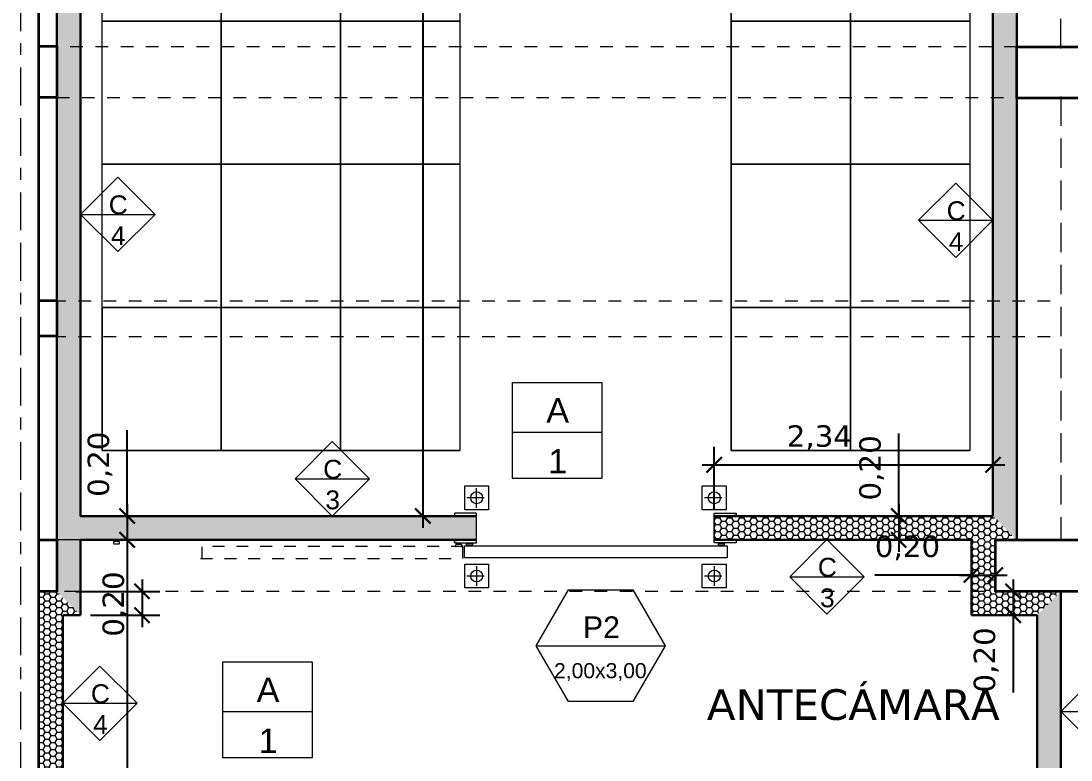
# Model space of a CAD drawing. Header units: metres. Extents: x -16.9 to 45.1, y -12.2 to 64.8.
# Drawn here: x -8.3 to 0.5, y 21.07 to 27.27 of the extents above; entities that cross this region are included whole.
import ezdxf

# ---------------------------------------------------------------- set-up
doc = ezdxf.new("R2010")
doc.units = ezdxf.units.M
doc.header["$LTSCALE"] = 0.508
doc.header["$PDMODE"] = 1
doc.header["$PDSIZE"] = -2
for name, pattern in [('STYLE_01', [0.41664, 0.20828, -0.20836]), ('STYLE_02', [0.694425, 0.48607, -0.208355]), ('STYLE_07', [1.875, 0.625, -0.20828, 0.625, -0.20836, 0.06943, -0.13893]), ('STYLE_11', [0.073819, 0.049213, -0.024606])]:
    doc.linetypes.add(name, pattern=pattern)
doc.layers.get('0').update_dxf_attribs({"lineweight": 18})
for name, color, linetype, lineweight in [('CARPINTERIA', 7, 'Continuous', 13), ('columnas HA', 7, 'Continuous', 35), ('Dimension', 7, 'Continuous', 5), ('ESTANTERIA', 7, 'Continuous', 18), ('Muro cont', 7, 'Continuous', 5), ('Muros', 7, 'Continuous', 35), ('None', 7, 'Continuous', 5), ('panel nuevo', 7, 'Continuous', 30), ('riel', 7, 'Continuous', 20), ('TEXTO', 7, 'Continuous', 18), ('TEXTOTERMINACIONES', 7, 'Continuous', 20)]:
    doc.layers.add(name, color=color, linetype=linetype, lineweight=lineweight)
doc.styles.add('Arial', font='arial.ttf')
doc.styles.add('Verdana', font='verdana.ttf')
doc.dimstyles.new('personal', dxfattribs={"dimtxt": 0.227376, "dimasz": 0.179989, "dimexe": 0.15, "dimexo": 0.159, "dimgap": 0.001, "dimtad": 1, "dimzin": 3, "dimtxsty": 'Arial', "dimblk": 'VW_SLASH', "dimcen": 0, "dimdle": 0.001, "dimazin": 0, "dimtfac": 0.8, "dimtix": 1, "dimtmove": 0, "dimatfit": 0, "dimldrblk": 'VW_CONCAVEFILLED', "dimfxl": 0, "dimfrac": 2, "dimtolj": 1, "dimtzin": 3, "dimarcsym": 0})
pattern_1 = [(0, (0.94279, 11.969912), (0.050229492, 0.029000004), [0.03348633, -0.06697266]), (120, (0.94279, 11.969912), (-0.050229486, 0.029000014), [0.03348633, -0.06697266]), (60, (0.976275, 12.027912), (6e-09, 0.058000018), [0.03348633, -0.06697266])]

# ---------------------------------------------------------------- blocks, each defined once
blk = doc.blocks.new('Group-17')
at = {"layer": 'TEXTOTERMINACIONES', "color": 0}
blk.add_lwpolyline([(-3.9791, 22.0327), (-3.7091, 22.5003), (-3.1691, 22.5003), (-2.8991, 22.0327), (-3.1691, 21.565), (-3.7091, 21.565)], close=True, dxfattribs=at)
blk = doc.blocks.new('Group-18')
at = {"layer": 'ESTANTERIA', "color": 0, "linetype": 'Continuous'}
for p, q in [((-6.6203, 28.47), (-6.6203, 27.27)), ((-5.6203, 28.47), (-5.6203, 27.27)), ((-2.3449, 28.47), (-2.3449, 27.27)), ((-1.3449, 28.47), (-1.3449, 27.27)), ((-7.6203, 27.27), (-6.6203, 27.27)), ((-6.6203, 27.27), (-6.6203, 26.07)), ((-6.6203, 27.27), (-5.6203, 27.27)), ((-5.6203, 27.27), (-5.6203, 26.07)), ((-5.6203, 27.27), (-4.6203, 27.27)), ((-2.3449, 27.27), (-2.3449, 26.07)), ((-2.3449, 27.27), (-1.3449, 27.27)), ((-1.3449, 27.27), (-1.3449, 26.07)), ((-1.3449, 27.27), (-0.3449, 27.27)), ((-7.6203, 26.07), (-6.6203, 26.07)), ((-6.6203, 26.07), (-6.6203, 24.87)), ((-6.6203, 26.07), (-5.6203, 26.07)), ((-5.6203, 26.07), (-5.6203, 24.87)), ((-5.6203, 26.07), (-4.6203, 26.07)), ((-2.3449, 26.07), (-2.3449, 24.87)), ((-2.3449, 26.07), (-1.3449, 26.07)), ((-1.3449, 26.07), (-1.3449, 24.87)), ((-1.3449, 26.07), (-0.3449, 26.07)), ((-7.6203, 24.87), (-7.6203, 23.67)), ((-7.6203, 24.87), (-6.6203, 24.87)), ((-6.6203, 24.87), (-6.6203, 23.67)), ((-6.6203, 24.87), (-5.6203, 24.87)), ((-5.6203, 24.87), (-5.6203, 23.67)), ((-5.6203, 24.87), (-4.6203, 24.87)), ((-2.3449, 24.87), (-2.3449, 23.67)), ((-2.3449, 24.87), (-1.3449, 24.87)), ((-1.3449, 24.87), (-1.3449, 23.67)), ((-1.3449, 24.87), (-0.3449, 24.87)), ((-7.6203, 23.67), (-6.6203, 23.67)), ((-6.6203, 23.67), (-5.6203, 23.67)), ((-5.6203, 23.67), (-4.6203, 23.67)), ((-2.3449, 23.67), (-1.3449, 23.67)), ((-1.3449, 23.67), (-0.3449, 23.67))]:
    blk.add_line(p, q, dxfattribs=at)
for points in [[(-6.6203, 27.27), (-7.6203, 27.27), (-7.6203, 28.47), (-6.6203, 28.47)], [(-5.6203, 27.27), (-6.6203, 27.27), (-6.6203, 28.47), (-5.6203, 28.47)], [(-4.6203, 27.27), (-5.6203, 27.27), (-5.6203, 28.47), (-4.6203, 28.47)], [(-1.3449, 27.27), (-2.3449, 27.27), (-2.3449, 28.47), (-1.3449, 28.47)], [(-0.3449, 27.27), (-1.3449, 27.27), (-1.3449, 28.47), (-0.3449, 28.47)], [(-6.6203, 26.07), (-7.6203, 26.07), (-7.6203, 27.27), (-6.6203, 27.27)], [(-5.6203, 26.07), (-6.6203, 26.07), (-6.6203, 27.27), (-5.6203, 27.27)], [(-4.6203, 26.07), (-5.6203, 26.07), (-5.6203, 27.27), (-4.6203, 27.27)], [(-1.3449, 26.07), (-2.3449, 26.07), (-2.3449, 27.27), (-1.3449, 27.27)], [(-0.3449, 26.07), (-1.3449, 26.07), (-1.3449, 27.27), (-0.3449, 27.27)], [(-6.6203, 24.87), (-7.6203, 24.87), (-7.6203, 26.07), (-6.6203, 26.07)], [(-5.6203, 24.87), (-6.6203, 24.87), (-6.6203, 26.07), (-5.6203, 26.07)], [(-4.6203, 24.87), (-5.6203, 24.87), (-5.6203, 26.07), (-4.6203, 26.07)], [(-1.3449, 24.87), (-2.3449, 24.87), (-2.3449, 26.07), (-1.3449, 26.07)], [(-0.3449, 24.87), (-1.3449, 24.87), (-1.3449, 26.07), (-0.3449, 26.07)], [(-6.6203, 23.67), (-7.6203, 23.67), (-7.6203, 24.87), (-6.6203, 24.87)], [(-5.6203, 23.67), (-6.6203, 23.67), (-6.6203, 24.87), (-5.6203, 24.87)], [(-4.6203, 23.67), (-5.6203, 23.67), (-5.6203, 24.87), (-4.6203, 24.87)], [(-1.3449, 23.67), (-2.3449, 23.67), (-2.3449, 24.87), (-1.3449, 24.87)], [(-0.3449, 23.67), (-1.3449, 23.67), (-1.3449, 24.87), (-0.3449, 24.87)]]:
    blk.add_lwpolyline(points, close=True, dxfattribs=at)
blk = doc.blocks.new('*D188')
at = {"layer": 'Defpoints', "color": 0, "lineweight": 0, "transparency": 16777216}
for p in [(-7.41, 23.12), (-7.12, 23.12), (-7.24, 22.92)]:
    blk.add_point(p, dxfattribs=at)
at = {"layer": 'Dimension', "color": 0, "lineweight": -2, "transparency": 16777216}
for p, q in [((-7.41, 23.12), (-7.41, 23.8412)), ((-7.41, 23.22), (-7.41, 23.12)), ((-7.279, 23.12), (-7.56, 23.12)), ((-7.41, 23.12), (-7.41, 22.92)), ((-7.399, 22.92), (-7.56, 22.92)), ((-7.41, 22.92), (-7.41, 22.82))]:
    blk.add_line(p, q, dxfattribs=at)
at = {"layer": 'panel nuevo', "color": 0, "transparency": 16777216}
for points in [[(-7.4736, 23.1836), (-7.3464, 23.0564)], [(-7.3464, 22.8564), (-7.4736, 22.9836)]]:
    blk.add_lwpolyline(points, dxfattribs=at)
at = {"layer": 'Dimension', "color": 0, "transparency": 16777216, "insert": (-7.7413, 23.2804), "char_height": 0.17942, "attachment_point": 1, "rotation": 90, "line_spacing_factor": 1.003239, "style": 'Verdana'}
blk.add_mtext('0,20', dxfattribs=at)
blk = doc.blocks.new('VW_CONCAVEFILLED')
at = {"linetype": 'ByBlock', "lineweight": 0}
blk.add_hatch(color=0, dxfattribs=at).paths.add_polyline_path([(-1.111, 0.298), (-1.079, 0.28), (-1.046, 0.263), (-1.013, 0.247), (-0.98, 0.231), (-0.947, 0.216), (-0.914, 0.201), (-0.88, 0.187), (-0.847, 0.173), (-0.813, 0.16), (-0.779, 0.147), (-0.745, 0.135), (-0.711, 0.123), (-0.677, 0.112), (-0.643, 0.101), (-0.608, 0.091), (-0.574, 0.082), (-0.539, 0.073), (-0.504, 0.064), (-0.469, 0.056), (-0.434, 0.049), (-0.398, 0.042), (-0.363, 0.035), (-0.327, 0.029), (-0.291, 0.024), (-0.255, 0.019), (-0.219, 0.015), (-0.183, 0.011), (-0.147, 0.008), (-0.11, 0.005), (-0.074, 0.003), (-0.037, 0.001), (0, 0), (-0.037, -0.001), (-0.074, -0.003), (-0.11, -0.005), (-0.147, -0.008), (-0.183, -0.011), (-0.219, -0.015), (-0.255, -0.019), (-0.291, -0.024), (-0.327, -0.029), (-0.363, -0.035), (-0.398, -0.042), (-0.434, -0.049), (-0.469, -0.056), (-0.504, -0.064), (-0.539, -0.073), (-0.574, -0.082), (-0.608, -0.091), (-0.643, -0.101), (-0.677, -0.112), (-0.711, -0.123), (-0.745, -0.135), (-0.779, -0.147), (-0.813, -0.16), (-0.847, -0.173), (-0.88, -0.187), (-0.914, -0.201), (-0.947, -0.216), (-0.98, -0.231), (-1.013, -0.247), (-1.046, -0.263), (-1.079, -0.28), (-1.111, -0.298), (-1.097, -0.282), (-1.085, -0.267), (-1.072, -0.25), (-1.061, -0.233), (-1.051, -0.215), (-1.041, -0.197), (-1.032, -0.179), (-1.024, -0.16), (-1.017, -0.141), (-1.011, -0.121), (-1.006, -0.101), (-1.001, -0.081), (-0.998, -0.061), (-0.996, -0.041), (-0.994, -0.02), (-0.994, 0), (-0.994, 0.02), (-0.996, 0.041), (-0.998, 0.061), (-1.001, 0.081), (-1.006, 0.101), (-1.011, 0.121), (-1.017, 0.141), (-1.024, 0.16), (-1.032, 0.179), (-1.041, 0.197), (-1.051, 0.215), (-1.061, 0.233), (-1.072, 0.25), (-1.085, 0.267), (-1.097, 0.282)])
at = {"layer": 'panel nuevo', "color": 0}
blk.add_lwpolyline([(-1.111, 0.298), (-1.079, 0.28), (-1.046, 0.263), (-1.013, 0.247), (-0.98, 0.231), (-0.947, 0.216), (-0.914, 0.201), (-0.88, 0.187), (-0.847, 0.173), (-0.813, 0.16), (-0.779, 0.147), (-0.745, 0.135), (-0.711, 0.123), (-0.677, 0.112), (-0.643, 0.101), (-0.608, 0.091), (-0.574, 0.082), (-0.539, 0.073), (-0.504, 0.064), (-0.469, 0.056), (-0.434, 0.049), (-0.398, 0.042), (-0.363, 0.035), (-0.327, 0.029), (-0.291, 0.024), (-0.255, 0.019), (-0.219, 0.015), (-0.183, 0.011), (-0.147, 0.008), (-0.11, 0.005), (-0.074, 0.003), (-0.037, 0.001), (0, 0), (-0.037, -0.001), (-0.074, -0.003), (-0.11, -0.005), (-0.147, -0.008), (-0.183, -0.011), (-0.219, -0.015), (-0.255, -0.019), (-0.291, -0.024), (-0.327, -0.029), (-0.363, -0.035), (-0.398, -0.042), (-0.434, -0.049), (-0.469, -0.056), (-0.504, -0.064), (-0.539, -0.073), (-0.574, -0.082), (-0.608, -0.091), (-0.643, -0.101), (-0.677, -0.112), (-0.711, -0.123), (-0.745, -0.135), (-0.779, -0.147), (-0.813, -0.16), (-0.847, -0.173), (-0.88, -0.187), (-0.914, -0.201), (-0.947, -0.216), (-0.98, -0.231), (-1.013, -0.247), (-1.046, -0.263), (-1.079, -0.28), (-1.111, -0.298), (-1.097, -0.282), (-1.085, -0.267), (-1.072, -0.25), (-1.061, -0.233), (-1.051, -0.215), (-1.041, -0.197), (-1.032, -0.179), (-1.024, -0.16), (-1.017, -0.141), (-1.011, -0.121), (-1.006, -0.101), (-1.001, -0.081), (-0.998, -0.061), (-0.996, -0.041), (-0.994, -0.02), (-0.994, 0), (-0.994, 0.02), (-0.996, 0.041), (-0.998, 0.061), (-1.001, 0.081), (-1.006, 0.101), (-1.011, 0.121), (-1.017, 0.141), (-1.024, 0.16), (-1.032, 0.179), (-1.041, 0.197), (-1.051, 0.215), (-1.061, 0.233), (-1.072, 0.25), (-1.085, 0.267), (-1.097, 0.282)], close=True, dxfattribs=at)
blk = doc.blocks.new('VW_SLASH')
at = {"color": 0, "linetype": 'ByBlock', "lineweight": -2}
blk.add_line((0, 0), (-1, 0), dxfattribs=at)
at = {"layer": 'panel nuevo', "color": 0}
blk.add_lwpolyline([(0.354, 0.354), (-0.354, -0.354)], dxfattribs=at)
blk = doc.blocks.new('*D189')
at = {"layer": 'Defpoints', "color": 0, "lineweight": 0, "transparency": 16777216}
for p in [(-7.41, 22.92), (-7.24, 22.92), (-7.2, 18.97)]:
    blk.add_point(p, dxfattribs=at)
at = {"layer": 'Dimension', "color": 0, "lineweight": -2, "transparency": 16777216}
for p, q in [((-7.41, 23.02), (-7.41, 22.92)), ((-7.399, 22.92), (-7.56, 22.92)), ((-7.41, 22.92), (-7.41, 18.97)), ((-7.359, 18.97), (-7.56, 18.97)), ((-7.41, 18.97), (-7.41, 18.87))]:
    blk.add_line(p, q, dxfattribs=at)
at = {"layer": 'panel nuevo', "color": 0, "transparency": 16777216}
for points in [[(-7.4736, 22.9836), (-7.3464, 22.8564)], [(-7.3464, 18.9064), (-7.4736, 19.0336)]]:
    blk.add_lwpolyline(points, dxfattribs=at)
at = {"layer": 'Dimension', "color": 0, "transparency": 16777216, "insert": (-7.7413, 20.3842), "char_height": 0.17942, "attachment_point": 1, "rotation": 90, "line_spacing_factor": 1.003239, "style": 'Verdana'}
blk.add_mtext('3,95', dxfattribs=at)
blk = doc.blocks.new('*D199')
at = {"layer": 'Defpoints', "color": 0, "lineweight": 0, "transparency": 16777216}
for p in [(-5.08, 43.41), (-4.93, 43.41), (-5.08, 23.12)]:
    blk.add_point(p, dxfattribs=at)
at = {"layer": 'Dimension', "color": 0, "lineweight": -2, "transparency": 16777216}
for p, q in [((-4.93, 43.51), (-4.93, 43.41)), ((-4.93, 43.41), (-4.93, 23.12)), ((-4.921, 43.41), (-4.78, 43.41)), ((-4.93, 23.12), (-4.93, 23.02)), ((-4.921, 23.12), (-4.78, 23.12))]:
    blk.add_line(p, q, dxfattribs=at)
at = {"layer": 'panel nuevo', "color": 0, "transparency": 16777216}
for points in [[(-4.9936, 43.4736), (-4.8664, 43.3464)], [(-4.8664, 23.0564), (-4.9936, 23.1836)]]:
    blk.add_lwpolyline(points, dxfattribs=at)
at = {"layer": 'Dimension', "color": 0, "transparency": 16777216, "insert": (-5.2613, 32.6501), "char_height": 0.17942, "attachment_point": 1, "rotation": 90, "line_spacing_factor": 1.003239, "style": 'Verdana'}
blk.add_mtext('20,29', dxfattribs=at)
blk = doc.blocks.new('*D225')
at = {"layer": 'Defpoints', "color": 0, "lineweight": 0, "transparency": 16777216}
for p in [(0.0075, 22.4884), (0.02, 22.4884), (0.045, 22.2884)]:
    blk.add_point(p, dxfattribs=at)
at = {"layer": 'Dimension', "color": 0, "lineweight": -2, "transparency": 16777216}
for p, q in [((0.02, 22.5884), (0.02, 22.4884)), ((0.02, 22.4884), (0.02, 22.2884)), ((0.1665, 22.4884), (0.17, 22.4884)), ((-0.114, 22.2884), (-0.13, 22.2884)), ((0.02, 22.2884), (0.02, 22.1884)), ((0.02, 22.2884), (0.02, 21.6392))]:
    blk.add_line(p, q, dxfattribs=at)
at = {"layer": 'panel nuevo', "color": 0, "transparency": 16777216}
for points in [[(-0.0436, 22.5521), (0.0836, 22.4248)], [(0.0836, 22.2248), (-0.0436, 22.3521)]]:
    blk.add_lwpolyline(points, dxfattribs=at)
at = {"layer": 'Dimension', "color": 0, "transparency": 16777216, "insert": (-0.3113, 21.6392), "char_height": 0.17942, "attachment_point": 1, "rotation": 90, "line_spacing_factor": 1.003239, "style": 'Verdana'}
blk.add_mtext('0,20', dxfattribs=at)
blk = doc.blocks.new('*D226')
at = {"layer": 'Defpoints', "color": 0, "lineweight": 0, "transparency": 16777216}
for p in [(-0.94, 23.12), (-0.82, 23.12), (-0.8048, 22.92)]:
    blk.add_point(p, dxfattribs=at)
at = {"layer": 'Dimension', "color": 0, "lineweight": -2, "transparency": 16777216}
for p, q in [((-0.94, 23.12), (-0.94, 23.8108)), ((-0.94, 23.22), (-0.94, 23.12)), ((-0.979, 23.12), (-1.09, 23.12)), ((-0.94, 23.12), (-0.94, 22.92)), ((-0.9638, 22.92), (-1.09, 22.92)), ((-0.94, 22.92), (-0.94, 22.82))]:
    blk.add_line(p, q, dxfattribs=at)
at = {"layer": 'panel nuevo', "color": 0, "transparency": 16777216}
for points in [[(-1.0036, 23.1836), (-0.8764, 23.0564)], [(-0.8764, 22.8564), (-1.0036, 22.9836)]]:
    blk.add_lwpolyline(points, dxfattribs=at)
at = {"layer": 'Dimension', "color": 0, "transparency": 16777216, "insert": (-1.2713, 23.25), "char_height": 0.17942, "attachment_point": 1, "rotation": 90, "line_spacing_factor": 1.003239, "style": 'Verdana'}
blk.add_mtext('0,20', dxfattribs=at)
blk = doc.blocks.new('*D227')
at = {"layer": 'Defpoints', "color": 0, "lineweight": 0, "transparency": 16777216}
for p in [(-0.33, 22.625), (-0.33, 22.6042), (-0.13, 22.62)]:
    blk.add_point(p, dxfattribs=at)
at = {"layer": 'Dimension', "color": 0, "lineweight": -2, "transparency": 16777216}
for p, q in [((-0.33, 22.7632), (-0.33, 22.775)), ((-0.13, 22.779), (-0.13, 22.775)), ((-0.33, 22.625), (-1.1408, 22.625)), ((-0.43, 22.625), (-0.33, 22.625)), ((-0.33, 22.625), (-0.13, 22.625)), ((-0.13, 22.625), (-0.03, 22.625))]:
    blk.add_line(p, q, dxfattribs=at)
at = {"layer": 'panel nuevo', "color": 0, "transparency": 16777216}
for points in [[(-0.3936, 22.5614), (-0.2664, 22.6886)], [(-0.0664, 22.6886), (-0.1936, 22.5614)]]:
    blk.add_lwpolyline(points, dxfattribs=at)
at = {"layer": 'Dimension', "color": 0, "transparency": 16777216, "insert": (-1.1408, 22.9563), "char_height": 0.17942, "attachment_point": 1, "line_spacing_factor": 1.003239, "style": 'Verdana'}
blk.add_mtext('0,20', dxfattribs=at)
blk = doc.blocks.new('*D228')
at = {"layer": 'Defpoints', "color": 0, "lineweight": 0, "transparency": 16777216}
for p in [(-8, 22.4884), (-7.285, 22.4884), (-7.8752, 22.2884)]:
    blk.add_point(p, dxfattribs=at)
at = {"layer": 'Dimension', "color": 0, "lineweight": -2, "transparency": 16777216}
for p, q in [((-7.285, 22.5884), (-7.285, 22.4884)), ((-7.841, 22.4884), (-7.135, 22.4884)), ((-7.285, 22.4884), (-7.285, 22.2884)), ((-7.7162, 22.2884), (-7.135, 22.2884)), ((-7.285, 22.2884), (-7.285, 22.1884))]:
    blk.add_line(p, q, dxfattribs=at)
at = {"layer": 'panel nuevo', "color": 0, "transparency": 16777216}
for points in [[(-7.3486, 22.5521), (-7.2214, 22.4248)], [(-7.2214, 22.2248), (-7.3486, 22.3521)]]:
    blk.add_lwpolyline(points, dxfattribs=at)
at = {"layer": 'Dimension', "color": 0, "transparency": 16777216, "insert": (-7.6163, 22.108), "char_height": 0.17942, "attachment_point": 1, "rotation": 90, "line_spacing_factor": 1.003239, "style": 'Verdana'}
blk.add_mtext('0,20', dxfattribs=at)
blk = doc.blocks.new('Group-45')
at = {"color": 0, "linetype": 'STYLE_11', "lineweight": 18}
for p, q in [((-7.5246, 22.9014), (-7.5246, 22.8925)), ((-7.4796, 22.9065), (-7.5196, 22.9064)), ((-7.4746, 22.8926), (-7.4746, 22.9015)), ((-7.5196, 22.8875), (-7.4796, 22.8876)), ((-4.5944, 22.8638), (-6.7944, 22.8638)), ((-6.7845, 22.8625), (-6.7844, 22.7625)), ((-4.6547, 22.8688), (-4.6547, 22.8777)), ((-4.6497, 22.8827), (-4.6097, 22.8827)), ((-4.6097, 22.8638), (-4.6497, 22.8638)), ((-4.6047, 22.8777), (-4.6047, 22.8688)), ((-4.5943, 22.7638), (-4.5944, 22.8638)), ((-6.7943, 22.7638), (-4.5943, 22.7638))]:
    blk.add_line(p, q, dxfattribs=at)
for centre, start, end in [((-7.5196, 22.9014), 90.04993, 180.04993), ((-7.5196, 22.8925), 180.04993, 270.04993), ((-7.4796, 22.9015), 0.04993, 90.04993), ((-7.4796, 22.8926), 270.04993, 0.04993), ((-4.6497, 22.8777), 90.04993, 180.04993), ((-4.6497, 22.8688), 180.04993, 270.04993), ((-4.6097, 22.8777), 0.04993, 90.04993), ((-4.6097, 22.8688), 270.04993, 0.04993)]:
    blk.add_arc(centre, 0.005, start, end, dxfattribs=at)
at = {"layer": 'CARPINTERIA', "color": 0, "linetype": 'Continuous'}
for p, q in [((-4.6651, 23.1392), (-4.6651, 23.1292)), ((-2.3022, 23.1392), (-2.3023, 23.1292)), ((-4.6651, 22.8994), (-4.6651, 22.9094))]:
    blk.add_line(p, q, dxfattribs=at)
at = {"layer": 'CARPINTERIA', "color": 0}
for p, q in [((-4.66, 23.1242), (-4.645, 23.1242)), ((-2.3073, 23.1242), (-2.3223, 23.1242)), ((-4.66, 22.9144), (-4.645, 22.9144)), ((-2.3223, 22.9242), (-2.3073, 22.9242)), ((-2.3023, 22.9192), (-2.3024, 22.8992))]:
    blk.add_line(p, q, dxfattribs=at)
at = {"layer": 'CARPINTERIA', "color": 0, "flags": 128}
for points in [[(-4.6599, 23.1442), (-4.6601, 23.1442), (-4.6602, 23.1442), (-4.6603, 23.1442), (-4.6604, 23.1442), (-4.6606, 23.1442), (-4.6607, 23.1442), (-4.6608, 23.1441), (-4.6609, 23.1441), (-4.661, 23.144), (-4.6612, 23.144), (-4.6613, 23.1439), (-4.6614, 23.1439), (-4.6615, 23.1438), (-4.6616, 23.1438), (-4.6617, 23.1437), (-4.6619, 23.1436), (-4.662, 23.1435), (-4.6621, 23.1434), (-4.6622, 23.1434), (-4.6623, 23.1433), (-4.6624, 23.1432), (-4.6625, 23.1431), (-4.6626, 23.143), (-4.6627, 23.1428), (-4.6628, 23.1427), (-4.6629, 23.1426), (-4.663, 23.1425), (-4.6631, 23.1424), (-4.6632, 23.1422), (-4.6633, 23.1421), (-4.6634, 23.1419), (-4.6635, 23.1418), (-4.6636, 23.1417), (-4.6636, 23.1415), (-4.6637, 23.1414), (-4.6638, 23.1412), (-4.6639, 23.141), (-4.664, 23.1409), (-4.664, 23.1407), (-4.6641, 23.1405), (-4.6642, 23.1404), (-4.6642, 23.1402), (-4.6643, 23.14), (-4.6643, 23.1398), (-4.6644, 23.1397), (-4.6645, 23.1395), (-4.6645, 23.1393), (-4.6646, 23.1391), (-4.6646, 23.1389), (-4.6646, 23.1387), (-4.6647, 23.1385), (-4.6647, 23.1383), (-4.6648, 23.1381), (-4.6648, 23.1379), (-4.6648, 23.1377), (-4.6648, 23.1375), (-4.6649, 23.1373), (-4.6649, 23.1371), (-4.6649, 23.1369), (-4.6649, 23.1367), (-4.6649, 23.1365), (-4.6649, 23.1363), (-4.6649, 23.1361), (-4.6649, 23.1359)], [(-4.6649, 22.9026), (-4.6649, 22.9024), (-4.6649, 22.9022), (-4.6649, 22.902), (-4.6649, 22.9018), (-4.6649, 22.9016), (-4.6649, 22.9014), (-4.6649, 22.9011), (-4.6648, 22.9009), (-4.6648, 22.9007), (-4.6648, 22.9005), (-4.6648, 22.9004), (-4.6647, 22.9002), (-4.6647, 22.9), (-4.6646, 22.8998), (-4.6646, 22.8996), (-4.6646, 22.8994), (-4.6645, 22.8992), (-4.6645, 22.899), (-4.6644, 22.8988), (-4.6643, 22.8986), (-4.6643, 22.8985), (-4.6642, 22.8983), (-4.6642, 22.8981), (-4.6641, 22.8979), (-4.664, 22.8978), (-4.664, 22.8976), (-4.6639, 22.8974), (-4.6638, 22.8973), (-4.6637, 22.8971), (-4.6636, 22.897), (-4.6636, 22.8968), (-4.6635, 22.8967), (-4.6634, 22.8965), (-4.6633, 22.8964), (-4.6632, 22.8963), (-4.6631, 22.8961), (-4.663, 22.896), (-4.6629, 22.8959), (-4.6628, 22.8958), (-4.6627, 22.8956), (-4.6626, 22.8955), (-4.6625, 22.8954), (-4.6624, 22.8953), (-4.6623, 22.8952), (-4.6622, 22.8951), (-4.6621, 22.895), (-4.662, 22.895), (-4.6619, 22.8949), (-4.6617, 22.8948), (-4.6616, 22.8947), (-4.6615, 22.8947), (-4.6614, 22.8946), (-4.6613, 22.8945), (-4.6612, 22.8945), (-4.661, 22.8944), (-4.6609, 22.8944), (-4.6608, 22.8944), (-4.6607, 22.8943), (-4.6606, 22.8943), (-4.6604, 22.8943), (-4.6603, 22.8943), (-4.6602, 22.8943), (-4.6601, 22.8942), (-4.6599, 22.8942), (-4.485, 22.8942), (-4.4849, 22.8942), (-4.4848, 22.8943), (-4.4846, 22.8943), (-4.4845, 22.8943), (-4.4844, 22.8943), (-4.4843, 22.8943), (-4.4841, 22.8944), (-4.484, 22.8944), (-4.4839, 22.8944), (-4.4838, 22.8945), (-4.4837, 22.8945), (-4.4835, 22.8946), (-4.4834, 22.8947), (-4.4833, 22.8947), (-4.4832, 22.8948), (-4.4831, 22.8949), (-4.483, 22.895), (-4.4829, 22.895), (-4.4828, 22.8951), (-4.4826, 22.8952), (-4.4825, 22.8953), (-4.4824, 22.8954), (-4.4823, 22.8955), (-4.4822, 22.8956), (-4.4821, 22.8958), (-4.482, 22.8959), (-4.4819, 22.896), (-4.4818, 22.8961), (-4.4817, 22.8963), (-4.4816, 22.8964), (-4.4816, 22.8965), (-4.4815, 22.8967), (-4.4814, 22.8968), (-4.4813, 22.897), (-4.4812, 22.8971), (-4.4811, 22.8973), (-4.4811, 22.8974), (-4.481, 22.8976), (-4.4809, 22.8978), (-4.4808, 22.8979), (-4.4808, 22.8981), (-4.4807, 22.8983), (-4.4806, 22.8985), (-4.4806, 22.8986), (-4.4805, 22.8988), (-4.4805, 22.899), (-4.4804, 22.8992), (-4.4804, 22.8994), (-4.4803, 22.8996), (-4.4803, 22.8998), (-4.4803, 22.9), (-4.4802, 22.9002), (-4.4802, 22.9004), (-4.4801, 22.9005), (-4.4801, 22.9007), (-4.4801, 22.9009), (-4.4801, 22.9011), (-4.4801, 22.9014), (-4.48, 22.9016), (-4.48, 22.9018), (-4.48, 22.902), (-4.48, 22.9022), (-4.48, 22.9024), (-4.48, 22.9026), (-4.48, 23.1359), (-4.48, 23.1361), (-4.48, 23.1363), (-4.48, 23.1365), (-4.48, 23.1367), (-4.48, 23.1369), (-4.4801, 23.1371), (-4.4801, 23.1373), (-4.4801, 23.1375), (-4.4801, 23.1377), (-4.4801, 23.1379), (-4.4802, 23.1381), (-4.4802, 23.1383), (-4.4803, 23.1385), (-4.4803, 23.1387), (-4.4803, 23.1389), (-4.4804, 23.1391), (-4.4804, 23.1393), (-4.4805, 23.1395), (-4.4805, 23.1397), (-4.4806, 23.1398), (-4.4806, 23.14), (-4.4807, 23.1402), (-4.4808, 23.1404), (-4.4808, 23.1405), (-4.4809, 23.1407), (-4.481, 23.1409), (-4.4811, 23.141), (-4.4811, 23.1412), (-4.4812, 23.1414), (-4.4813, 23.1415), (-4.4814, 23.1417), (-4.4815, 23.1418), (-4.4816, 23.1419), (-4.4816, 23.1421), (-4.4817, 23.1422), (-4.4818, 23.1424), (-4.4819, 23.1425), (-4.482, 23.1426), (-4.4821, 23.1427), (-4.4822, 23.1428), (-4.4823, 23.143), (-4.4824, 23.1431), (-4.4825, 23.1432), (-4.4826, 23.1433), (-4.4828, 23.1434), (-4.4829, 23.1434), (-4.483, 23.1435), (-4.4831, 23.1436), (-4.4832, 23.1437), (-4.4833, 23.1438), (-4.4834, 23.1438), (-4.4835, 23.1439), (-4.4837, 23.1439), (-4.4838, 23.144), (-4.4839, 23.144), (-4.484, 23.1441), (-4.4841, 23.1441), (-4.4843, 23.1442), (-4.4844, 23.1442), (-4.4845, 23.1442), (-4.4846, 23.1442), (-4.4848, 23.1442), (-4.4849, 23.1442), (-4.485, 23.1442), (-4.6599, 23.1442)], [(-2.3024, 22.9026), (-2.3024, 22.9024), (-2.3024, 22.9022), (-2.3024, 22.902), (-2.3024, 22.9018), (-2.3024, 22.9016), (-2.3024, 22.9014), (-2.3024, 22.9011), (-2.3025, 22.9009), (-2.3025, 22.9007), (-2.3025, 22.9005), (-2.3025, 22.9004), (-2.3026, 22.9002), (-2.3026, 22.9), (-2.3027, 22.8998), (-2.3027, 22.8996), (-2.3027, 22.8994), (-2.3028, 22.8992), (-2.3028, 22.899), (-2.3029, 22.8988), (-2.303, 22.8986), (-2.303, 22.8985), (-2.3031, 22.8983), (-2.3031, 22.8981), (-2.3032, 22.8979), (-2.3033, 22.8978), (-2.3033, 22.8976), (-2.3034, 22.8974), (-2.3035, 22.8973), (-2.3036, 22.8971), (-2.3037, 22.897), (-2.3037, 22.8968), (-2.3038, 22.8967), (-2.3039, 22.8965), (-2.304, 22.8964), (-2.3041, 22.8963), (-2.3042, 22.8961), (-2.3043, 22.896), (-2.3044, 22.8959), (-2.3045, 22.8958), (-2.3046, 22.8956), (-2.3047, 22.8955), (-2.3048, 22.8954), (-2.3049, 22.8953), (-2.305, 22.8952), (-2.3051, 22.8951), (-2.3052, 22.895), (-2.3053, 22.895), (-2.3055, 22.8949), (-2.3056, 22.8948), (-2.3057, 22.8947), (-2.3058, 22.8947), (-2.3059, 22.8946), (-2.306, 22.8945), (-2.3061, 22.8945), (-2.3063, 22.8944), (-2.3064, 22.8944), (-2.3065, 22.8944), (-2.3066, 22.8943), (-2.3068, 22.8943), (-2.3069, 22.8943), (-2.307, 22.8943), (-2.3071, 22.8943), (-2.3072, 22.8942), (-2.3074, 22.8942), (-2.4823, 22.8942), (-2.4824, 22.8942), (-2.4825, 22.8943), (-2.4827, 22.8943), (-2.4828, 22.8943), (-2.4829, 22.8943), (-2.483, 22.8943), (-2.4832, 22.8944), (-2.4833, 22.8944), (-2.4834, 22.8944), (-2.4835, 22.8945), (-2.4836, 22.8945), (-2.4838, 22.8946), (-2.4839, 22.8947), (-2.484, 22.8947), (-2.4841, 22.8948), (-2.4842, 22.8949), (-2.4843, 22.895), (-2.4844, 22.895), (-2.4846, 22.8951), (-2.4847, 22.8952), (-2.4848, 22.8953), (-2.4849, 22.8954), (-2.485, 22.8955), (-2.4851, 22.8956), (-2.4852, 22.8958), (-2.4853, 22.8959), (-2.4854, 22.896), (-2.4855, 22.8961), (-2.4856, 22.8963), (-2.4857, 22.8964), (-2.4858, 22.8965), (-2.4858, 22.8967), (-2.4859, 22.8968), (-2.486, 22.897), (-2.4861, 22.8971), (-2.4862, 22.8973), (-2.4862, 22.8974), (-2.4863, 22.8976), (-2.4864, 22.8978), (-2.4865, 22.8979), (-2.4865, 22.8981), (-2.4866, 22.8983), (-2.4867, 22.8985), (-2.4867, 22.8986), (-2.4868, 22.8988), (-2.4868, 22.899), (-2.4869, 22.8992), (-2.4869, 22.8994), (-2.487, 22.8996), (-2.487, 22.8998), (-2.4871, 22.9), (-2.4871, 22.9002), (-2.4871, 22.9004), (-2.4872, 22.9005), (-2.4872, 22.9007), (-2.4872, 22.9009), (-2.4872, 22.9011), (-2.4872, 22.9014), (-2.4873, 22.9016), (-2.4873, 22.9018), (-2.4873, 22.902), (-2.4873, 22.9022), (-2.4873, 22.9024), (-2.4873, 22.9026), (-2.4873, 23.1359), (-2.4873, 23.1361), (-2.4873, 23.1363), (-2.4873, 23.1365), (-2.4873, 23.1367), (-2.4873, 23.1369), (-2.4872, 23.1371), (-2.4872, 23.1373), (-2.4872, 23.1375), (-2.4872, 23.1377), (-2.4872, 23.1379), (-2.4871, 23.1381), (-2.4871, 23.1383), (-2.4871, 23.1385), (-2.487, 23.1387), (-2.487, 23.1389), (-2.4869, 23.1391), (-2.4869, 23.1393), (-2.4868, 23.1395), (-2.4868, 23.1397), (-2.4867, 23.1398), (-2.4867, 23.14), (-2.4866, 23.1402), (-2.4865, 23.1404), (-2.4865, 23.1405), (-2.4864, 23.1407), (-2.4863, 23.1409), (-2.4862, 23.141), (-2.4862, 23.1412), (-2.4861, 23.1414), (-2.486, 23.1415), (-2.4859, 23.1417), (-2.4858, 23.1418), (-2.4858, 23.1419), (-2.4857, 23.1421), (-2.4856, 23.1422), (-2.4855, 23.1424), (-2.4854, 23.1425), (-2.4853, 23.1426), (-2.4852, 23.1427), (-2.4851, 23.1428), (-2.485, 23.143), (-2.4849, 23.1431), (-2.4848, 23.1432), (-2.4847, 23.1433), (-2.4846, 23.1434), (-2.4844, 23.1434), (-2.4843, 23.1435), (-2.4842, 23.1436), (-2.4841, 23.1437), (-2.484, 23.1438), (-2.4839, 23.1438), (-2.4838, 23.1439), (-2.4836, 23.1439), (-2.4835, 23.144), (-2.4834, 23.144), (-2.4833, 23.1441), (-2.4832, 23.1441), (-2.483, 23.1442), (-2.4829, 23.1442), (-2.4828, 23.1442), (-2.4827, 23.1442), (-2.4825, 23.1442), (-2.4824, 23.1442), (-2.4823, 23.1442), (-2.3074, 23.1442)], [(-2.3074, 23.1442), (-2.3072, 23.1442), (-2.3071, 23.1442), (-2.307, 23.1442), (-2.3069, 23.1442), (-2.3068, 23.1442), (-2.3066, 23.1442), (-2.3065, 23.1441), (-2.3064, 23.1441), (-2.3063, 23.144), (-2.3061, 23.144), (-2.306, 23.1439), (-2.3059, 23.1439), (-2.3058, 23.1438), (-2.3057, 23.1438), (-2.3056, 23.1437), (-2.3055, 23.1436), (-2.3053, 23.1435), (-2.3052, 23.1434), (-2.3051, 23.1434), (-2.305, 23.1433), (-2.3049, 23.1432), (-2.3048, 23.1431), (-2.3047, 23.143), (-2.3046, 23.1428), (-2.3045, 23.1427), (-2.3044, 23.1426), (-2.3043, 23.1425), (-2.3042, 23.1424), (-2.3041, 23.1422), (-2.304, 23.1421), (-2.3039, 23.1419), (-2.3038, 23.1418), (-2.3037, 23.1417), (-2.3037, 23.1415), (-2.3036, 23.1414), (-2.3035, 23.1412), (-2.3034, 23.141), (-2.3033, 23.1409), (-2.3033, 23.1407), (-2.3032, 23.1405), (-2.3031, 23.1404), (-2.3031, 23.1402), (-2.303, 23.14), (-2.303, 23.1398), (-2.3029, 23.1397), (-2.3028, 23.1395), (-2.3028, 23.1393), (-2.3027, 23.1391), (-2.3027, 23.1389), (-2.3027, 23.1387), (-2.3026, 23.1385), (-2.3026, 23.1383), (-2.3025, 23.1381), (-2.3025, 23.1379), (-2.3025, 23.1377), (-2.3025, 23.1375), (-2.3024, 23.1373), (-2.3024, 23.1371), (-2.3024, 23.1369), (-2.3024, 23.1367), (-2.3024, 23.1365), (-2.3024, 23.1363), (-2.3024, 23.1361), (-2.3024, 23.1359)]]:
    blk.add_lwpolyline(points, dxfattribs=at)
for points in [[(-4.5648, 22.8878, -0.414214), (-4.5598, 22.8928), (-4.5199, 22.8928, -0.414214), (-4.5149, 22.8878), (-4.5149, 22.8813, -0.414214), (-4.5199, 22.8763), (-4.5598, 22.8763, -0.414214), (-4.5648, 22.8813)], [(-2.4525, 22.8878, -0.414214), (-2.4475, 22.8928), (-2.4075, 22.8928, -0.414214), (-2.4025, 22.8878), (-2.4025, 22.8813, -0.414214), (-2.4075, 22.8763), (-2.4475, 22.8763, -0.414214), (-2.4525, 22.8813)]]:
    blk.add_lwpolyline(points, format="xyb", close=True, dxfattribs=at)
at = {"layer": 'CARPINTERIA', "color": 0}
blk.add_lwpolyline([(-4.58, 22.87), (-2.38, 22.87), (-2.38, 22.77), (-4.58, 22.77)], close=True, dxfattribs=at)
for centre, start, end in [((-4.6601, 23.1292), 180.04993, 270.04993), ((-2.3073, 23.1292), 269.95007, 359.95007), ((-4.6601, 22.9094), 89.95007, 179.95007), ((-2.3073, 22.9192), 359.95007, 89.95007)]:
    blk.add_arc(centre, 0.005, start, end, dxfattribs=at)
blk = doc.blocks.new('Group-46')
at = {"layer": 'riel', "color": 0}
for p, q in [((-2.4873, 23.1897), (-2.4873, 23.3547)), ((-2.4237, 23.2728), (-2.5687, 23.2728))]:
    blk.add_line(p, q, dxfattribs=at)
blk.add_lwpolyline([(-2.5873, 23.3728), (-2.3873, 23.3728), (-2.3873, 23.1728), (-2.5873, 23.1728)], close=True, dxfattribs=at)
blk.add_circle((-2.4873, 23.2728), 0.05, dxfattribs=at)
blk = doc.blocks.new('Group-47')
at = {"layer": 'riel', "color": 0}
for p, q in [((-4.4793, 23.1897), (-4.4793, 23.3547)), ((-4.4157, 23.2728), (-4.5607, 23.2728))]:
    blk.add_line(p, q, dxfattribs=at)
blk.add_lwpolyline([(-4.5793, 23.3728), (-4.3793, 23.3728), (-4.3793, 23.1728), (-4.5793, 23.1728)], close=True, dxfattribs=at)
blk.add_circle((-4.4793, 23.2728), 0.05, dxfattribs=at)
blk = doc.blocks.new('Group-48')
at = {"layer": 'riel', "color": 0}
for p, q in [((-2.4873, 22.7), (-2.4873, 22.535)), ((-2.4237, 22.6169), (-2.5687, 22.6169))]:
    blk.add_line(p, q, dxfattribs=at)
blk.add_lwpolyline([(-2.5873, 22.7169), (-2.3873, 22.7169), (-2.3873, 22.5169), (-2.5873, 22.5169)], close=True, dxfattribs=at)
blk.add_circle((-2.4873, 22.6169), 0.05, dxfattribs=at)
blk = doc.blocks.new('Group-49')
at = {"layer": 'riel', "color": 0}
for p, q in [((-4.4793, 22.7), (-4.4793, 22.535)), ((-4.4157, 22.6169), (-4.5607, 22.6169))]:
    blk.add_line(p, q, dxfattribs=at)
blk.add_lwpolyline([(-4.5793, 22.7169), (-4.3793, 22.7169), (-4.3793, 22.5169), (-4.5793, 22.5169)], close=True, dxfattribs=at)
blk.add_circle((-4.4793, 22.6169), 0.05, dxfattribs=at)
blk = doc.blocks.new('*D250')
at = {"layer": 'Defpoints', "color": 0, "lineweight": 0, "transparency": 16777216}
for p in [(-2.4873, 23.5494), (-0.15, 23.12), (-2.4873, 23.0192)]:
    blk.add_point(p, dxfattribs=at)
at = {"layer": 'Dimension', "color": 0, "lineweight": -2, "transparency": 16777216}
for p, q in [((-2.4873, 23.1782), (-2.4873, 23.6994)), ((-0.15, 23.279), (-0.15, 23.6994)), ((-2.5873, 23.5494), (-2.4873, 23.5494)), ((-2.4873, 23.5494), (-0.15, 23.5494)), ((-0.15, 23.5494), (-0.05, 23.5494))]:
    blk.add_line(p, q, dxfattribs=at)
at = {"layer": 'panel nuevo', "color": 0, "transparency": 16777216}
for points in [[(-2.5509, 23.4858), (-2.4237, 23.613)], [(-0.0864, 23.613), (-0.2136, 23.4858)]]:
    blk.add_lwpolyline(points, dxfattribs=at)
at = {"layer": 'Dimension', "color": 0, "transparency": 16777216, "insert": (-1.8795, 23.8807), "char_height": 0.17942, "attachment_point": 1, "line_spacing_factor": 1.003239, "style": 'Verdana'}
blk.add_mtext('2,34', dxfattribs=at)

msp = doc.modelspace()

# ---------------------------------------------------------------- hatches: boundary and pattern name
at = {"layer": 'panel nuevo', "linetype": 'Continuous', "lineweight": 9}
h = msp.add_hatch(dxfattribs=at)
h.set_pattern_fill('HONEY', style=0, pattern_type=2)
h.set_pattern_definition(pattern_1)
h.paths.add_polyline_path([(-7.8003, 22.2884), (-8.0003, 22.4884), (-8.0003, 43.61), (-7.8003, 43.41)])
h = msp.add_hatch(dxfattribs=at)
h.set_pattern_fill('HONEY', style=0, pattern_type=2)
h.set_pattern_definition(pattern_1)
h.paths.add_polyline_path([(-0.15, 43.41), (0.05, 43.61), (0.05, 22.92), (-0.15, 23.12)])
h = msp.add_hatch(dxfattribs=at)
h.set_pattern_fill('HONEY', style=0, pattern_type=2)
h.set_pattern_definition(pattern_1)
h.paths.add_polyline_path([(-4.48, 23.12), (-4.48, 22.92), (-7.8003, 22.92), (-7.8003, 23.12)])
h = msp.add_hatch(dxfattribs=at)
h.set_pattern_fill('HONEY', style=0, pattern_type=2)
h.set_pattern_definition(pattern_1)
h.paths.add_polyline_path([(-0.15, 23.12), (0.05, 22.92), (-2.4873, 22.92), (-2.4873, 23.12)])
h = msp.add_hatch(dxfattribs=at)
h.set_pattern_fill('HONEY', style=0, pattern_type=2)
h.set_pattern_definition(pattern_1)
h.paths.add_polyline_path([(-0.13, 22.4884), (-0.33, 22.2884), (-0.33, 22.92), (-0.13, 22.92)])
h = msp.add_hatch(dxfattribs=at)
h.set_pattern_fill('HONEY', style=0, pattern_type=2)
h.set_pattern_definition(pattern_1)
h.paths.add_polyline_path([(-7.95, 20.975), (-8.15, 20.775), (-8.15, 22.4884), (-7.95, 22.2884)])
h = msp.add_hatch(dxfattribs=at)
h.set_pattern_fill('HONEY', style=0, pattern_type=2)
h.set_pattern_definition(pattern_1)
h.paths.add_polyline_path([(-7.95, 22.2884), (-8.15, 22.4884), (-8.0003, 22.4884), (-7.8003, 22.2884)])
h = msp.add_hatch(dxfattribs=at)
h.set_pattern_fill('HONEY', style=0, pattern_type=2)
h.set_pattern_definition(pattern_1)
h.paths.add_polyline_path([(0.42, 22.4884), (0.22, 22.2884), (-0.33, 22.2884), (-0.13, 22.4884)])
h = msp.add_hatch(dxfattribs=at)
h.set_pattern_fill('HONEY', style=0, pattern_type=2)
h.set_pattern_definition(pattern_1)
h.paths.add_polyline_path([(0.42, 18.77), (0.22, 18.97), (0.22, 22.2884), (0.42, 22.4884)])

# ---------------------------------------------------------------- linework, layer by layer
at = {"layer": 'columnas HA'}
for points in [[(-8.15, 27.06), (-8, 27.06), (-8, 26.6284), (-8.15, 26.6284)], [(0.05, 27.0558), (0.68, 27.0558), (0.68, 26.6242), (0.05, 26.6242)], [(-8.1503, 24.9284), (-8.0003, 24.9284), (-8.0003, 24.6284), (-8.1503, 24.6284)], [(-8.15, 22.92), (-8, 22.92), (-8, 22.4884), (-8.15, 22.4884)], [(-0.13, 22.92), (0.72, 22.92), (0.72, 22.4884), (-0.13, 22.4884)]]:
    msp.add_lwpolyline(points, close=True, dxfattribs=at)
at = {"layer": 'Muros'}
msp.add_line((-8.15, -8.0562), (-8.15, 43.61), dxfattribs=at)
at = {"layer": 'None', "linetype": 'STYLE_07', "lineweight": 5}
msp.add_line((-8.3, -8.4), (-8.3, 44.36), dxfattribs=at)
at = {"layer": 'None', "linetype": 'STYLE_02', "lineweight": 5}
for p, q in [((0.42, 27.0416), (0.42, 30.7242)), ((0.42, 26.6384), (0.42, 22.92)), ((-4.9808, 22.92), (-8.15, 22.92)), ((0.42, 18.77), (0.42, 22.4884))]:
    msp.add_line(p, q, dxfattribs=at)
at = {"layer": 'None', "linetype": 'STYLE_01', "lineweight": 5}
for p, q in [((0.05, 27.0558), (-8, 27.0558)), ((-8, 26.6284), (0.15, 26.6284)), ((-8.0303, 24.9242), (0.3897, 24.9242)), ((-8.0303, 24.6242), (0.4197, 24.6242)), ((8.68, 22.4884), (-8.15, 22.4884))]:
    msp.add_line(p, q, dxfattribs=at)
at = {"layer": 'panel nuevo'}
for p, q in [((-8.0003, 22.4884), (-8.0003, 43.61)), ((0.05, 43.61), (0.05, 22.92)), ((-7.8003, 23.12), (-7.8003, 43.41)), ((-0.15, 43.41), (-0.15, 23.12)), ((-4.48, 23.12), (-7.8003, 23.12)), ((-0.15, 23.12), (-2.4873, 23.12)), ((-4.48, 22.92), (-7.8003, 22.92)), ((-7.8003, 22.2884), (-7.8003, 22.92)), ((-0.33, 22.92), (-2.4873, 22.92)), ((-0.33, 22.2884), (-0.33, 22.92)), ((-0.13, 22.4884), (-0.13, 22.92)), ((0.05, 22.92), (-0.13, 22.92)), ((-8.15, 20.775), (-8.15, 22.4884)), ((-8.15, 22.4884), (-8.0003, 22.4884)), ((0.42, 22.4884), (-0.13, 22.4884)), ((0.42, 18.77), (0.42, 22.4884)), ((-7.95, 20.975), (-7.95, 22.2884)), ((-7.95, 22.2884), (-7.8003, 22.2884)), ((0.22, 22.2884), (-0.33, 22.2884)), ((0.22, 18.97), (0.22, 22.2884))]:
    msp.add_line(p, q, dxfattribs=at)
at = {"layer": 'TEXTOTERMINACIONES'}
for p, q in [((-7.8003, 25.6497), (-7.1758, 25.6497)), ((-0.7745, 25.6), (-0.15, 25.6)), ((-6.0023, 23.4323), (-5.3777, 23.4323)), ((-1.8544, 22.6104), (-1.2299, 22.6104)), ((-3.9791, 22.0327), (-2.8995, 22.0327)), ((-7.95, 21.55), (-7.3255, 21.55)), ((0.42, 21.48), (1.0445, 21.48))]:
    msp.add_line(p, q, dxfattribs=at)
at = {"layer": 'TEXTOTERMINACIONES', "lineweight": 20}
for p, q in [((-4.18, 23.8239), (-3.4313, 23.8239)), ((-6.6087, 21.48), (-5.86, 21.48))]:
    msp.add_line(p, q, dxfattribs=at)
at = {"layer": 'TEXTOTERMINACIONES', "flags": 128}
for points in [[(-7.1758, 25.6497), (-7.4881, 25.9619), (-7.8003, 25.6497), (-7.4881, 25.3374)], [(-0.15, 25.6), (-0.4623, 25.9123), (-0.7745, 25.6), (-0.4623, 25.2877)], [(-5.3777, 23.4323), (-5.69, 23.7445), (-6.0023, 23.4323), (-5.69, 23.12)], [(-1.2299, 22.6104), (-1.5421, 22.9227), (-1.8544, 22.6104), (-1.5421, 22.2982)], [(-7.3255, 21.55), (-7.6377, 21.8623), (-7.95, 21.55), (-7.6377, 21.2377)], [(1.0445, 21.48), (0.7323, 21.7923), (0.42, 21.48), (0.7323, 21.1677)]]:
    msp.add_lwpolyline(points, close=True, dxfattribs=at)
at = {"layer": 'TEXTOTERMINACIONES', "lineweight": 20}
for points in [[(-4.18, 24.24), (-3.4286, 24.24), (-3.4286, 23.4353), (-4.18, 23.4353)], [(-6.6087, 21.8961), (-5.8573, 21.8961), (-5.8573, 21.0915), (-6.6087, 21.0915)]]:
    msp.add_lwpolyline(points, close=True, dxfattribs=at)

# ---------------------------------------------------------------- block references
at = {"layer": 'Muro cont'}
msp.add_blockref('Group-45', (0, 0), dxfattribs=at)
at = {"layer": 'None'}
for name in ['Group-47', 'Group-46', 'Group-49', 'Group-48']:
    msp.add_blockref(name, (0, 0), dxfattribs=at)
at = {"layer": 'panel nuevo'}
msp.add_blockref('Group-18', (0, 0), dxfattribs=at)
at = {"layer": 'TEXTOTERMINACIONES'}
msp.add_blockref('Group-17', (0, 0), dxfattribs=at)

# ---------------------------------------------------------------- texts
at = {"layer": 'TEXTO', "insert": (-2.549, 21.667), "char_height": 0.25632, "attachment_point": 1, "line_spacing_factor": 1.003239, "style": 'Verdana'}
msp.add_mtext('ANTECÁMARA', dxfattribs=at)
at = {"layer": 'TEXTOTERMINACIONES', "attachment_point": 8, "style": 'Arial'}
for s, insert, char_height, line_spacing_factor in [('C', (-7.4845, 25.6485), 0.1581, 0.96736), ('C', (-0.4587, 25.5988), 0.1581, 0.96736), ('4', (-7.4845, 25.3919), 0.1581, 0.96736), ('4', (-0.4587, 25.3423), 0.1581, 0.96736), ('A', (-3.7996, 23.9038), 0.2049, 0.971245), ('1', (-3.7996, 23.4773), 0.2049, 0.971245), ('C', (-5.6865, 23.431), 0.1581, 0.96736), ('3', (-5.6865, 23.1745), 0.1581, 0.96736), ('C', (-1.5386, 22.6092), 0.1581, 0.96736), ('3', (-1.5386, 22.3527), 0.1581, 0.96736), ('P2', (-3.4332, 22.0964), 0.1819, 0.96736), ('2,00x3,00', (-3.442, 21.7365), 0.1265, 0.96736), ('A', (-6.2283, 21.56), 0.2049, 0.971245), ('C', (-7.6342, 21.5488), 0.1581, 0.96736), ('4', (-7.6342, 21.2923), 0.1581, 0.96736), ('1', (-6.2283, 21.1334), 0.2049, 0.971245)]:
    msp.add_mtext(s, dxfattribs=dict(at, insert=insert, char_height=char_height, line_spacing_factor=line_spacing_factor))

# ---------------------------------------------------------------- dimensions: what is measured, and where the dimension line sits
at = {"layer": 'Dimension'}
for base, p1, p2, override, picture, middle in [((-4.93, 43.41), (-5.08, 23.12), (-5.08, 43.41), {"dimtxt": 0.179421, "dimgap": 0.1, "dimpost": '<>', "dimtxsty": 'Verdana', "dimtmove": 2}, '*D199', (-4.83, 33.009)), ((-7.41, 23.12), (-7.24, 22.92), (-7.12, 23.12), {"dimtxt": 0.179421, "dimgap": 0.1, "dimpost": '<>', "dimtxsty": 'Verdana', "dimtix": 0, "dimtmove": 2}, '*D188', (-7.51, 23.2804)), ((-0.94, 23.12), (-0.8048, 22.92), (-0.82, 23.12), {"dimtxt": 0.179421, "dimgap": 0.1, "dimpost": '<>', "dimtxsty": 'Verdana', "dimtix": 0, "dimtmove": 2}, '*D226', (-1.04, 23.25)), ((-7.41, 22.92), (-7.2, 18.97), (-7.24, 22.92), {"dimtxt": 0.179421, "dimgap": 0.1, "dimpost": '<>', "dimtxsty": 'Verdana', "dimtmove": 2}, '*D189', (-7.51, 20.6646)), ((0.02, 22.4884), (0.045, 22.2884), (0.0075, 22.4884), {"dimtxt": 0.179421, "dimgap": 0.1, "dimpost": '<>', "dimtxsty": 'Verdana', "dimtix": 0, "dimtmove": 2}, '*D225', (0.12, 22.2))]:
    dim = msp.add_linear_dim(base=base, p1=p1, p2=p2, angle=270, dimstyle='personal', override=override, dxfattribs=at)
    dim.commit()
    dim.dimension.update_dxf_attribs({"geometry": picture, "text_midpoint": middle, "dimtype": 160})
for base, p1, p2, override, picture, middle in [((-2.4873, 23.5494), (-0.15, 23.12), (-2.4873, 23.0192), {"dimtxt": 0.179421, "dimgap": 0.1, "dimpost": '<>', "dimtxsty": 'Verdana', "dimtmove": 2}, '*D250', (-1.5991, 23.6494)), ((-0.33, 22.625), (-0.13, 22.62), (-0.33, 22.6042), {"dimtxt": 0.179421, "dimgap": 0.1, "dimpost": '<>', "dimtxsty": 'Verdana', "dimtix": 0, "dimtmove": 2}, '*D227', (-0.58, 22.725))]:
    dim = msp.add_linear_dim(base=base, p1=p1, p2=p2, dimstyle='personal', override=override, dxfattribs=at)
    dim.commit()
    dim.dimension.update_dxf_attribs({"geometry": picture, "text_midpoint": middle, "dimtype": 160})
dim = msp.add_linear_dim(base=(-7.285, 22.4884), p1=(-7.8752, 22.2884), p2=(-8, 22.4884), angle=270, dimstyle='personal', override={"dimtxt": 0.179421, "dimgap": 0.1, "dimpost": '<>', "dimtxsty": 'Verdana', "dimtmove": 2}, dxfattribs=at)
dim.commit()
dim.dimension.update_dxf_attribs({"geometry": '*D228', "text_midpoint": (-7.285, 22.3884)})

doc.saveas('drawing.dxf')
